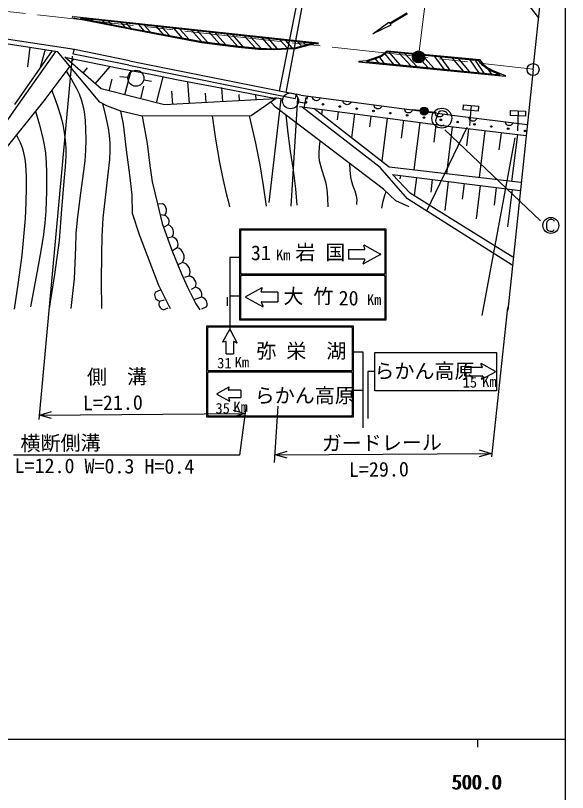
# Model space of a CAD drawing. Units: millimetres, scale not verified. Extents: x 40000 to 680000, y 20000 to 380000.
# Drawn here: x 510318 to 579238, y 198357 to 295377 of the extents above; entities that cross this region are included whole.
import ezdxf
from ezdxf.enums import TextEntityAlignment as Align

# ---------------------------------------------------------------- set-up
doc = ezdxf.new("R2010")
doc.units = ezdxf.units.MM
doc.header["$LTSCALE"] = 1000
doc.linetypes.add('CHAIN', pattern=[18.5, 12, -1.5, 3.5, -1.5])
for name, color, linetype, lineweight in [('M-BGD', 7, 'Continuous', 25), ('M-BMK', 2, 'CHAIN', 13), ('M-STR-STRC', 7, 'Continuous', 25), ('M-TTL-BAND', 7, 'Continuous', 25)]:
    doc.layers.add(name, color=color, linetype=linetype, lineweight=lineweight)
doc.styles.add('ＭＳ ゴシック', font='')
doc.styles.get('ＭＳ ゴシック').set_extended_font_data('MS Gothic')

# ---------------------------------------------------------------- blocks, each defined once
blk = doc.blocks.new('BUHIN1')
at = {"color": 7, "linetype": 'Continuous', "lineweight": 25}
for radius in [746, 22.5]:
    blk.add_circle((0, 0), radius, dxfattribs=at)
blk = doc.blocks.new('BUHIN224')
at = {"color": 7, "linetype": 'Continuous', "lineweight": 25}
for radius in [498, 440, 382, 322, 265, 195, 135, 77.5, 15]:
    blk.add_circle((0, 0), radius, dxfattribs=at)
blk = doc.blocks.new('BUHIN286')
at = {"color": 7, "linetype": 'Continuous', "lineweight": 25}
blk.add_lwpolyline([(417, 276), (447, 158), (451, 43), (432, -101), (374, -212), (295, -306), (165, -391), (48, -427), (-77, -437), (-219, -399), (-323, -351), (-417, -276)], dxfattribs=at)
blk = doc.blocks.new('BUHIN287')
at = {"color": 7, "linetype": 'Continuous', "lineweight": 25}
blk.add_lwpolyline([(414, 280), (446, 162), (450, 48), (433, -97), (376, -208), (298, -303), (169, -389), (53, -426), (-72, -438), (-215, -401), (-319, -354), (-414, -280)], dxfattribs=at)
blk = doc.blocks.new('BUHIN301')
at = {"color": 7, "linetype": 'Continuous', "lineweight": 25}
blk.add_circle((0, 0), 995, dxfattribs=at)

msp = doc.modelspace()

# ---------------------------------------------------------------- linework, layer by layer
at = {"layer": 'M-BGD'}
for p, q in [((574950, 288635), (579238, 329250)), ((571921, 299825), (575631, 295081)), ((545470, 297163), (543238, 285943)), ((544107, 285768), (546277, 297380)), ((507231, 292174), (515570, 290901)), ((517663, 291121), (507327, 292701)), ((512100, 291431), (511792, 288985)), ((514013, 291139), (513414, 288870)), ((517534, 290542), (517644, 291091)), ((524556, 289737), (517663, 291121)), ((514910, 291002), (510193, 284282)), ((515343, 290936), (510644, 284248)), ((517389, 290312), (513247, 244941)), ((520854, 284547), (515570, 290901)), ((521022, 286206), (516469, 290176)), ((516469, 290176), (523638, 288714)), ((524446, 289188), (517552, 290572)), ((517228, 289514), (517603, 289945)), ((524446, 289188), (545233, 284997)), ((524556, 289737), (545343, 285546)), ((517116, 289043), (513851, 284742)), ((518746, 288191), (519308, 288837)), ((520263, 286868), (522140, 289020)), ((523638, 288714), (527428, 288009)), ((523978, 285462), (524745, 288508)), ((574950, 288635), (571776, 258569)), ((522008, 285958), (522378, 287427)), ((524354, 287637), (523358, 287725)), ((526331, 287359), (527313, 287168)), ((527428, 288009), (530400, 287377)), ((527919, 284469), (528740, 287730)), ((530400, 287377), (535304, 286485)), ((525948, 284965), (526348, 286550)), ((532034, 284394), (531820, 287119)), ((535304, 286485), (542849, 285018)), ((536206, 284625), (536069, 286377)), ((528904, 284221), (521022, 286206)), ((529947, 284279), (529819, 285915)), ((534120, 284510), (534028, 285681)), ((538293, 284741), (538232, 285516)), ((540379, 284856), (540328, 285508)), ((545343, 285546), (545233, 284997)), ((545956, 285413), (545343, 285546)), ((545956, 285413), (565158, 282882)), ((546735, 285325), (546689, 284953)), ((513851, 284742), (508585, 278146)), ((521801, 284074), (520854, 284547)), ((542799, 284990), (528904, 284221)), ((542799, 284990), (539740, 282870)), ((543463, 284946), (541957, 272050)), ((542794, 283945), (542202, 284576)), ((542466, 284972), (542456, 285094)), ((543682, 284917), (542701, 285110)), ((545534, 285046), (544687, 271585)), ((545653, 284582), (546643, 284442)), ((546585, 285139), (546371, 284003)), ((510644, 284248), (506986, 279038)), ((523478, 283429), (521801, 284074)), ((526146, 282827), (523478, 283429)), ((523793, 281825), (523478, 283429)), ((556260, 273706), (542794, 283945)), ((545773, 284025), (564975, 281494)), ((555837, 276400), (546104, 283955)), ((556990, 276459), (547585, 283761)), ((548590, 283628), (548517, 283037)), ((550623, 283361), (550499, 282358)), ((560837, 283504), (559843, 283613)), ((561832, 283401), (562828, 283304)), ((567198, 284146), (566990, 281660)), ((573076, 283486), (572985, 280994)), ((539740, 282870), (526146, 282827)), ((526146, 282827), (526752, 279404)), ((552655, 283093), (552286, 280111)), ((554688, 282826), (554521, 281483)), ((556720, 282559), (556054, 277185)), ((565158, 282882), (574227, 281781)), ((524170, 278598), (523793, 281825)), ((558752, 282291), (558478, 280076)), ((560785, 282024), (560051, 276098)), ((566688, 281396), (561623, 270961)), ((562817, 281756), (562548, 279583)), ((564850, 281489), (564122, 275617)), ((564989, 281492), (574080, 280389)), ((563909, 281102), (575853, 269749)), ((566884, 281241), (566618, 279091)), ((568919, 280995), (568194, 275136)), ((570954, 280749), (570688, 278598)), ((572989, 280502), (572265, 274655)), ((572670, 280109), (568558, 257924)), ((524600, 275478), (524170, 278598)), ((526752, 279404), (527074, 276661)), ((527074, 276661), (527397, 274617)), ((559282, 272481), (555837, 276400)), ((573435, 274517), (556990, 276459)), ((524869, 273003), (524600, 275478)), ((527397, 274617), (528043, 271874)), ((557377, 275513), (573330, 273535)), ((559614, 273190), (557377, 275513)), ((558374, 275389), (558324, 274985)), ((560368, 275142), (560089, 272892)), ((562362, 274895), (562165, 273305)), ((564356, 274648), (563906, 271017)), ((557809, 272243), (556260, 273706)), ((566350, 274400), (566109, 272454)), ((568345, 274153), (567829, 269999)), ((570339, 273906), (570065, 271698)), ((572333, 273658), (571753, 268980)), ((524923, 270637), (524869, 273003)), ((562496, 271383), (559614, 273190)), ((528043, 271874), (528634, 269399)), ((528688, 271874), (528150, 271820)), ((559487, 271469), (557809, 272243)), ((572330, 264213), (559282, 272481)), ((572437, 265210), (562496, 271383)), ((525783, 268001), (524923, 270637)), ((528903, 270421), (528419, 270475)), ((528634, 269399), (529818, 266064)), ((529387, 269238), (528849, 268969)), ((527128, 264504), (525783, 268001)), ((538315, 257325), (538315, 268725)), ((538315, 268725), (556555, 268725)), ((538435, 263205), (538435, 268485)), ((538555, 268605), (556315, 268605)), ((556435, 268485), (556435, 263205)), ((556555, 268725), (556555, 257325)), ((529871, 267732), (529333, 267571)), ((529818, 266064), (531055, 263106)), ((530517, 266387), (529925, 266011)), ((551889, 266169), (551889, 264944)), ((551889, 266169), (553897, 266169)), ((553938, 266224), (553818, 266640)), ((553880, 266690), (555900, 265593)), ((537080, 265205), (537080, 255974)), ((537080, 265205), (538315, 265205)), ((553879, 264944), (551889, 264944)), ((553723, 264412), (553919, 264884)), ((555900, 265517), (553784, 264358)), ((528204, 261654), (527128, 264504)), ((531162, 264558), (530678, 264289)), ((531055, 263106), (531808, 261438)), ((556315, 263085), (538555, 263085)), ((538555, 262965), (556315, 262965)), ((531969, 262837), (531431, 262676)), ((538435, 257565), (538435, 262845)), ((556435, 262845), (556435, 257565)), ((527774, 260847), (528419, 261116)), ((529656, 258749), (528204, 261654)), ((531808, 261438), (532830, 259394)), ((532776, 261438), (532238, 261169)), ((541064, 261362), (539044, 260266)), ((541006, 260897), (541126, 261313)), ((533529, 260201), (532668, 259932)), ((536800, 259118), (536800, 260199)), ((538435, 260322), (537080, 260322)), ((539044, 260190), (541161, 259031)), ((543055, 260842), (541048, 260842)), ((543055, 260842), (543055, 259617)), ((528311, 259717), (528903, 259879)), ((532830, 259394), (533314, 258641)), ((541221, 259085), (541025, 259557)), ((541065, 259617), (543055, 259617)), ((528796, 258641), (529387, 258856)), ((534175, 259018), (533529, 258695)), ((571734, 258905), (569736, 240290)), ((556555, 257325), (538315, 257325)), ((556315, 257445), (538555, 257445)), ((534225, 245230), (534225, 256630)), ((534225, 256630), (552465, 256630)), ((534345, 251110), (534345, 256390)), ((534465, 256510), (552225, 256510)), ((536221, 254632), (537044, 256147)), ((537100, 256147), (537970, 254560)), ((552345, 256390), (552345, 251110)), ((552465, 256630), (552465, 245230)), ((536570, 254676), (536259, 254586)), ((536612, 253139), (536612, 254645)), ((537531, 254632), (537531, 253139)), ((537929, 254514), (537576, 254662)), ((552465, 253386), (553701, 253386)), ((553701, 253386), (553701, 243898)), ((555186, 248516), (555186, 253316)), ((555186, 253316), (570386, 253316)), ((570386, 253316), (570386, 248516)), ((536612, 253139), (537531, 253139)), ((566422, 250394), (566422, 251417)), ((568560, 251415), (566432, 251415)), ((568430, 251858), (568594, 251465)), ((570244, 250937), (568480, 251904)), ((534345, 245470), (534345, 250750)), ((552225, 250990), (534465, 250990)), ((534465, 250870), (552225, 250870)), ((552345, 250750), (552345, 245470)), ((554328, 250916), (554328, 245057)), ((555186, 250916), (554328, 250916)), ((566421, 250394), (568575, 250394)), ((568609, 250348), (568509, 250002)), ((568561, 249960), (570244, 250874)), ((536967, 248975), (535453, 248153)), ((536924, 248626), (537014, 248938)), ((538461, 248585), (536955, 248585)), ((538461, 248585), (538461, 247666)), ((553701, 248533), (552465, 248533)), ((570386, 248516), (555186, 248516)), ((535453, 248096), (537040, 247226)), ((537085, 247267), (536938, 247621)), ((536968, 247666), (538461, 247666)), ((539133, 246702), (538286, 240489)), ((543086, 246607), (542616, 239548)), ((513296, 245474), (538995, 245687)), ((552465, 245230), (534225, 245230)), ((552225, 245350), (534465, 245350)), ((542722, 240526), (569702, 240705)), ((538286, 240489), (510071, 240489))]:
    msp.add_line(p, q, dxfattribs=at)
for points in [[(516661, 288443), (517324, 287380), (517934, 286286), (518252, 285602), (518517, 284887), (518721, 284139), (518868, 283362), (518998, 282273), (519067, 281177), (519092, 279865), (519057, 278548), (518964, 277236), (518811, 275924), (518373, 272909), (517994, 269879), (517863, 268156), (517791, 266418), (517741, 264460), (517631, 262497), (517450, 260659), (517228, 258813)], [(514558, 258814), (515216, 263046), (515815, 267289), (516098, 271210), (516441, 275144), (516577, 276476), (516653, 277821), (516644, 278801), (516574, 279781), (516441, 280786), (516248, 281791), (515975, 282857), (515644, 283904), (515258, 284985), (514850, 286058)], [(521184, 284383), (521562, 282858), (521880, 281330), (522019, 280387), (522098, 279440), (522110, 278440), (522062, 277427), (521619, 273756), (521237, 270081), (521114, 267827), (521050, 265562), (521023, 262189), (521034, 258813)], [(512802, 283429), (513282, 281833), (513705, 280219), (513910, 279215), (514057, 278192), (514152, 277000), (514188, 275791), (514165, 273383), (514082, 270972), (513979, 269509), (513816, 268042), (513487, 265980), (513097, 263916), (512630, 261460), (512174, 259004)], [(564268, 282925), (564263, 283053), (564211, 283166), (564124, 283272), (564003, 283357), (563774, 283443), (563580, 283475), (563344, 283416), (563172, 283294), (563037, 283077), (562823, 282504), (562778, 282240), (562811, 282061), (562935, 281875), (563128, 281749), (563351, 281666), (563527, 281620), (563635, 281640), (563745, 281685), (563811, 281754)], [(534860, 282854), (535300, 279926), (535798, 277010), (536211, 274994), (536682, 272990), (536868, 272243), (537055, 271496)], [(541640, 271591), (541278, 274162), (540855, 276732), (540312, 279435), (539711, 282128), (539626, 282499), (539541, 282869)], [(544089, 282960), (544320, 280696), (544612, 278429), (544972, 276078), (545270, 273722), (545366, 272710), (545454, 271687)], [(510172, 258718), (510680, 262076), (511130, 265445), (511374, 267735), (511559, 270026), (511662, 271987), (511705, 273953), (511693, 275332), (511621, 276723), (511527, 277480), (511372, 278230), (511178, 278865), (510926, 279482), (510690, 279979), (510442, 280472)], [(549364, 271496), (549320, 272600), (549215, 273705), (549087, 274413), (548898, 275112), (548566, 276162), (548292, 277224), (548222, 277751), (548213, 278291), (548271, 278996), (548371, 279705)], [(552013, 276935), (552049, 276050), (552145, 275177), (552263, 274643), (552442, 274111), (552687, 273491), (552873, 272853), (552916, 272382), (552899, 271893), (552896, 271842), (552892, 271782)], [(556039, 271306), (556232, 272190), (556483, 273059), (556537, 273220), (556594, 273391)], [(577601, 269645), (577561, 269740), (577491, 269810), (577396, 269865), (577281, 269895), (577086, 269895), (576931, 269865), (576771, 269755), (576676, 269615), (576636, 269415), (576636, 268925), (576676, 268715), (576751, 268590), (576896, 268485), (577076, 268445), (577266, 268445), (577411, 268460), (577486, 268505), (577556, 268570), (577586, 268640)], [(514799, 245055), (513296, 245474), (514792, 245914)], [(537491, 246106), (538995, 245687), (537498, 245247)], [(544225, 240104), (542722, 240526), (544219, 240963)], [(568199, 241126), (569702, 240705), (568205, 240267)]]:
    msp.add_lwpolyline(points, dxfattribs=at)
for points in [[(566264, 284224), (568132, 284067), (568080, 283445), (566212, 283601)], [(572139, 283521), (574013, 283452), (573990, 282827), (572116, 282896)]]:
    msp.add_lwpolyline(points, close=True, dxfattribs=at)
for centre, radius in [((560636, 290203), 750), ((560636, 290203), 656), ((560636, 290203), 562), ((560636, 290203), 469), ((560636, 290203), 375), ((560636, 290203), 281), ((560636, 290200), 188), ((560636, 290203), 93.8), ((546601, 284571), 99.5), ((548704, 284294), 99.5), ((550807, 284017), 99.5), ((552910, 283740), 99.5), ((555014, 283462), 99.5), ((563545, 282561), 1244), ((557117, 283185), 99.5), ((559220, 282908), 99.5), ((561323, 282631), 99.5), ((563426, 282353), 99.5), ((565529, 282076), 99.5), ((567632, 281799), 99.5), ((569735, 281522), 99.5), ((571839, 281244), 99.5), ((573942, 280967), 99.5), ((577161, 269170), 995)]:
    msp.add_circle(centre, radius, dxfattribs=at)
for centre, radius, start, end in [((528251, 271067), 918, 315.29687, 61.55707), ((528701, 269648), 799, 329.11893, 75.37912), ((529064, 268303), 989, 324.68878, 70.94897), ((538555, 268485), 120, 90, 180), ((556315, 268485), 120, 0, 90), ((529689, 266817), 932, 332.51089, 78.77112), ((530153, 265230), 1212, 326.30994, 72.57013), ((553860, 266652), 43.2, 61.50226, 196.11285), ((553897, 266212), 43.2, 270, 16.11285), ((553879, 264901), 43.2, 337.39017, 90), ((555879, 265555), 43.2, 298.71979, 61.50226), ((530920, 263395), 1188, 331.98474, 78.24493), ((553763, 264396), 43.2, 157.39014, 298.71979), ((538555, 263205), 120, 180, 270), ((538555, 262845), 120, 90, 180), ((556315, 263205), 120, 270, 0), ((556315, 262845), 120, 0, 90), ((531848, 261835), 1009, 336.85153, 83.11176), ((532688, 260537), 905, 338.19861, 84.4588), ((541085, 261325), 43.2, 343.88715, 118.49774), ((528466, 260484), 782, 152.33325, 258.59344), ((533408, 259367), 842, 335.48035, 81.74057), ((539065, 260228), 43.2, 118.49774, 241.28021), ((541048, 260885), 43.2, 163.88715, 270), ((528956, 259361), 737, 151.09766, 257.35785), ((541065, 259573), 43.2, 90, 202.60983), ((541182, 259068), 43.2, 241.28021, 22.60986), ((538555, 257565), 120, 180, 270), ((556315, 257565), 120, 270, 0), ((534465, 256390), 120, 90, 180), ((537072, 256132), 32.4, 28.71979, 151.50226), ((552225, 256390), 120, 0, 90), ((536250, 254617), 32.4, 151.50226, 286.11285), ((536579, 254645), 32.4, 0, 106.11285), ((537563, 254632), 32.4, 67.39017, 180), ((537942, 254544), 32.4, 247.39014, 28.71979), ((568463, 251872), 36, 61.28021, 202.60983), ((568560, 251451), 36, 270, 22.60983), ((534465, 251110), 120, 180, 270), ((534465, 250750), 120, 90, 180), ((552225, 251110), 120, 270, 0), ((552225, 250750), 120, 0, 90), ((568575, 250358), 36, 343.88713, 90), ((570227, 250906), 36, 298.49773, 61.28021), ((568544, 249992), 36, 163.88714, 298.49773), ((536955, 248617), 32.4, 163.88715, 270), ((536983, 248947), 32.4, 343.88715, 118.49774), ((535468, 248125), 32.4, 118.49774, 241.28021), ((536968, 247634), 32.4, 90, 202.60983), ((537056, 247255), 32.4, 241.28021, 22.60986), ((534465, 245470), 120, 180, 270), ((552225, 245470), 120, 270, 0)]:
    msp.add_arc(centre, radius, start, end, dxfattribs=at)
at = {"layer": 'M-BMK'}
for p, q in [((560631, 290246), (568106, 349119)), ((476292, 299488), (574946, 288678))]:
    msp.add_line(p, q, dxfattribs=at)
at = {"layer": 'M-STR-STRC'}
for p, q in [((517459, 295292), (517398, 295072)), ((524815, 293615), (517568, 295054)), ((517629, 295274), (548114, 291971)), ((548159, 291816), (518425, 295037)), ((518425, 295037), (524844, 293763)), ((519028, 294971), (519102, 294887)), ((557024, 294421), (559172, 295700)), ((559249, 295571), (557101, 294292)), ((519910, 294727), (519765, 294892)), ((521238, 294732), (521526, 294406)), ((522333, 294246), (521975, 294652)), ((523449, 294493), (523949, 293925)), ((524756, 293766), (524185, 294413)), ((525659, 294253), (526352, 293467)), ((527151, 293317), (526396, 294173)), ((527870, 294014), (528747, 293018)), ((554914, 293077), (556947, 294550)), ((557177, 294163), (554914, 293077)), ((556947, 294550), (557024, 294421)), ((557101, 294292), (557177, 294163)), ((533550, 291979), (524815, 293615)), ((524844, 293763), (533573, 292127)), ((529545, 292868), (528606, 293934)), ((530080, 293774), (531142, 292569)), ((531940, 292419), (530817, 293694)), ((532290, 293535), (533529, 292130)), ((534278, 292035), (533027, 293455)), ((534501, 293295), (535777, 291847)), ((536527, 291753), (535238, 293215)), ((536711, 293056), (538025, 291565)), ((533573, 292127), (538174, 291549)), ((538758, 291489), (537448, 292976)), ((538922, 292816), (540224, 291338)), ((540928, 291296), (539658, 292737)), ((542298, 291254), (541132, 292577)), ((541869, 292497), (542949, 291272)), ((543356, 292322), (544230, 291331)), ((544870, 291360), (544091, 292244)), ((545562, 292088), (545974, 291620)), ((538157, 291400), (533550, 291979)), ((540672, 291140), (538157, 291400)), ((538174, 291549), (540682, 291290)), ((542628, 291080), (540672, 291140)), ((540682, 291290), (542627, 291231)), ((542627, 291231), (545199, 291349)), ((545222, 291200), (542628, 291080)), ((545199, 291349), (547281, 291904)), ((548114, 291971), (545222, 291200)), ((546514, 291764), (546297, 292009)), ((554953, 290016), (555961, 290378)), ((556035, 290245), (555000, 289874)), ((555770, 290150), (556346, 289403)), ((555961, 290378), (556726, 290990)), ((556772, 290834), (556035, 290245)), ((557577, 289283), (556464, 290588)), ((556726, 290990), (568256, 289881)), ((568180, 289737), (556772, 290834)), ((556923, 290820), (558294, 289213)), ((559667, 289079), (558180, 290699)), ((558924, 290627), (560413, 289007)), ((561808, 288871), (560407, 290485)), ((561114, 290433), (562531, 288800)), ((563848, 288672), (562675, 290267)), ((563343, 290202), (564517, 288606)), ((553192, 289687), (553187, 289561)), ((571441, 287780), (553187, 289561)), ((553192, 289687), (554167, 289780)), ((555000, 289874), (554148, 289618)), ((554148, 289618), (570818, 287992)), ((554167, 289780), (554953, 290016)), ((555663, 289470), (555275, 289973)), ((566252, 288437), (564895, 290053)), ((565633, 289952), (566963, 288368)), ((568173, 288250), (567099, 289841)), ((568818, 288187), (567782, 289723)), ((568667, 289148), (568180, 289737)), ((568256, 289881), (568771, 289258)), ((569228, 288727), (568667, 289148)), ((568771, 289258), (569310, 288853)), ((569767, 288423), (569228, 288727)), ((569310, 288853), (569832, 288558)), ((569773, 288094), (569367, 288649)), ((570818, 287992), (569767, 288423)), ((569832, 288558), (571455, 287893)), ((570316, 288198), (570440, 288029)), ((571455, 287893), (571441, 287780))]:
    msp.add_line(p, q, dxfattribs=at)
at = {"layer": 'M-TTL-BAND'}
for p, q in [((579000, 20000), (579000, 370000)), ((40000, 205000), (579000, 205000)), ((568000, 205000), (568000, 204000))]:
    msp.add_line(p, q, dxfattribs=at)

# ---------------------------------------------------------------- block references
at = {"layer": 'M-BGD', "rotation": 319.04438}
for name, p in [('BUHIN1', (574950, 288635)), ('BUHIN301', (525350, 287550)), ('BUHIN301', (544663, 284723)), ('BUHIN286', (547876, 285160)), ('BUHIN286', (551716, 284653)), ('BUHIN286', (555557, 284147)), ('BUHIN286', (559397, 283641)), ('BUHIN224', (561335, 283449)), ('BUHIN286', (563238, 283135)), ('BUHIN287', (567425, 282606)), ('BUHIN287', (571960, 282056))]:
    msp.add_blockref(name, p, dxfattribs=at)

# ---------------------------------------------------------------- texts
at = {"layer": 'M-BGD', "style": 'ＭＳ ゴシック'}
for s, height, p in [('岩 国', 1833, (545264, 264349)), ('31', 1833, (539705, 264280)), ('Km', 1320, (542852, 264419)), ('大 竹 ', 1833, (543761, 258860)), ('20', 1833, (550662, 258626)), ('Km', 1320, (554200, 258838)), ('弥 栄\u3000湖', 1833, (540380, 252030)), ('31', 1320, (535502, 250931)), ('Km', 1320, (537686, 251031)), ('らかん高原', 1833, (555137, 249523)), ('Km', 1320, (568579, 248610)), ('15', 1320, (566158, 248522)), ('らかん高原 ', 1833, (540187, 246468)), ('35', 1320, (535290, 245279)), ('Km', 1320, (537529, 245454))]:
    msp.add_text(s, height=height, dxfattribs=at).set_placement(p, align=Align.BOTTOM_LEFT)
for s, rotation, p in [('側\u3000溝', 0.5, (519253, 248789)), ('L=21.0', 0.7, (518750, 245518)), ('横断側溝', 0.5, (510949, 240485)), ('ガードレール', 0.5, (548569, 240485)), ('L=12.0 W=0.3 H=0.4', 359.7, (510194, 237717)), ('L=29.0', 0.5, (551966, 237214))]:
    msp.add_text(s, height=1833, rotation=rotation, dxfattribs=at).set_placement(p, align=Align.BOTTOM_LEFT)
at = {"layer": 'M-TTL-BAND', "style": 'ＭＳ ゴシック'}
for p in [(567844, 198195), (568000, 198195)]:
    msp.add_text('500.0', height=1833, dxfattribs=at).set_placement(p, align=Align.BOTTOM_CENTER)

doc.saveas('drawing.dxf')
